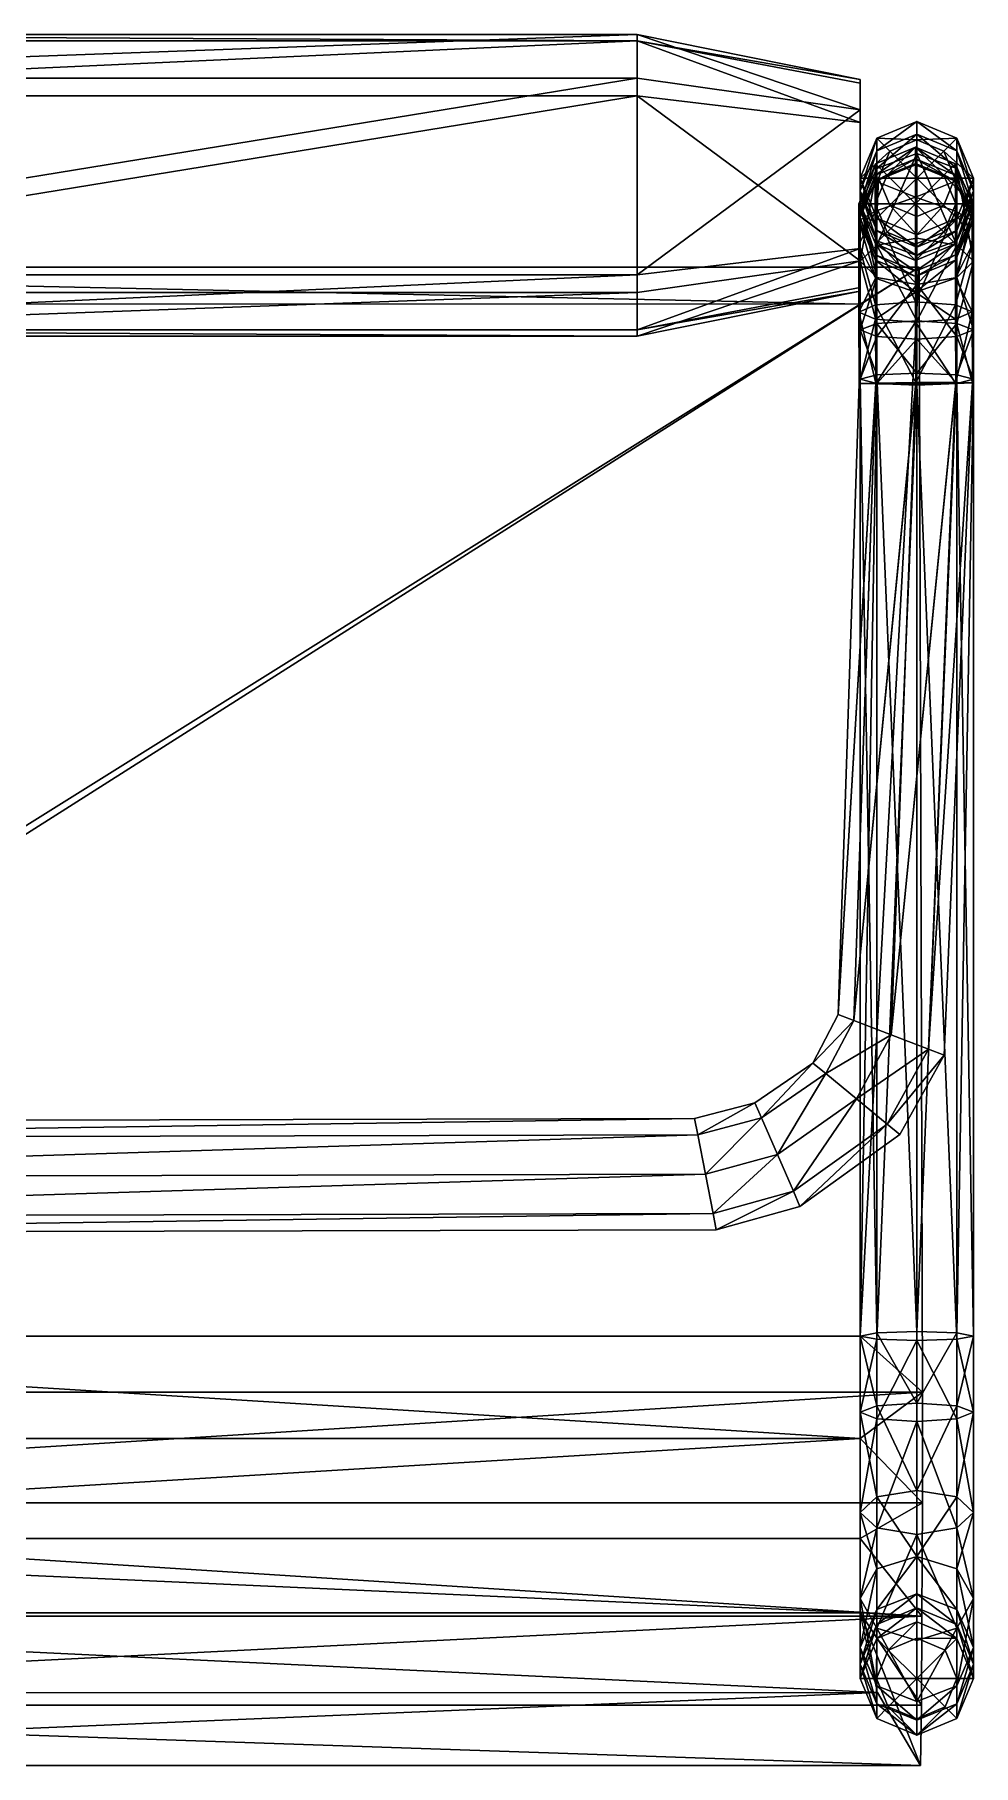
# Model space of a CAD drawing. Extents: x -0.51 to 0.5, y -0.44 to 0.49.
# Drawn here: x -0.001 to 0.504, y -0.443 to 0.487 of the extents above; entities that cross this region are included whole.
import ezdxf

# ---------------------------------------------------------------- set-up
doc = ezdxf.new("R2010")
doc.units = 0

msp = doc.modelspace()

# ---------------------------------------------------------------- linework, layer by layer
for points in [[(0.3234, 0.48694, 1.67422), (-0.32448, 0.48694, 1.67422), (-0.32448, 0.46359, 1.80448)], [(0.3234, 0.48352, 1.12397), (-0.32448, 0.48352, 1.12397), (-0.32448, 0.48694, 1.67422)], [(0.3234, 0.46359, 1.80448), (0.3234, 0.48694, 1.67422), (-0.32448, 0.46359, 1.80448)], [(0.3234, 0.48694, 1.67422), (0.3234, 0.48352, 1.12397), (-0.32448, 0.48694, 1.67422)], [(0.44313, 0.44655, 1.726), (0.44313, 0.4628, 1.67422), (0.3234, 0.48694, 1.67422)], [(0.3234, 0.46359, 1.80448), (0.44313, 0.44655, 1.726), (0.3234, 0.48694, 1.67422)], [(0.3234, 0.48694, 1.67422), (0.44313, 0.4628, 1.67422), (0.3234, 0.48352, 1.12397)], [(0.3234, 0.48352, 1.12397), (0.3234, 0.45402, 1.02852), (-0.32448, 0.45402, 1.02852)], [(-0.32448, 0.48352, 1.12397), (0.3234, 0.48352, 1.12397), (-0.32448, 0.45402, 1.02852)], [(0.44313, 0.43981, 1.07573), (0.3234, 0.45402, 1.02852), (0.3234, 0.48352, 1.12397)], [(0.44313, 0.4628, 1.67422), (0.44313, 0.46079, 1.12397), (0.3234, 0.48352, 1.12397)], [(0.44313, 0.46079, 1.12397), (0.44313, 0.43981, 1.07573), (0.3234, 0.48352, 1.12397)], [(-0.32448, 0.35789, 1.80448), (0.3234, 0.35789, 1.80448), (0.3234, 0.46359, 1.80448)], [(-0.32448, 0.46359, 1.80448), (-0.32448, 0.35789, 1.80448), (0.3234, 0.46359, 1.80448)], [(0.3234, 0.46359, 1.80448), (0.3234, 0.35789, 1.80448), (0.44313, 0.44655, 1.726)], [(0.44313, 0.3721, 1.726), (0.44313, 0.35113, 1.67422), (0.44313, 0.4628, 1.67422)], [(0.44313, 0.44655, 1.726), (0.44313, 0.3721, 1.726), (0.44313, 0.4628, 1.67422)], [(0.44313, 0.4628, 1.67422), (0.44313, 0.35113, 1.67422), (0.44313, 0.46079, 1.12397)], [(0.44313, 0.35113, 1.67422), (0.44313, 0.34911, 1.12397), (0.44313, 0.46079, 1.12397)], [(0.44313, 0.46079, 1.12397), (0.44313, 0.34911, 1.12397), (0.44313, 0.43981, 1.07573)], [(-0.32448, 0.34832, 1.02852), (-0.32448, 0.45402, 1.02852), (0.3234, 0.45402, 1.02852)], [(0.3234, 0.34832, 1.02852), (-0.32448, 0.34832, 1.02852), (0.3234, 0.45402, 1.02852)], [(0.44313, 0.36536, 1.07573), (0.3234, 0.34832, 1.02852), (0.3234, 0.45402, 1.02852)], [(0.44313, 0.43981, 1.07573), (0.44313, 0.36536, 1.07573), (0.3234, 0.45402, 1.02852)], [(0.3234, 0.35789, 1.80448), (0.44313, 0.3721, 1.726), (0.44313, 0.44655, 1.726)], [(0.44313, 0.34911, 1.12397), (0.44313, 0.36536, 1.07573), (0.44313, 0.43981, 1.07573)], [(0.47358, 0.44027, 1.58573), (0.47358, 0.4334, 0.90671), (0.45205, 0.42451, 0.90752)], [(0.47358, 0.43033, 1.59483), (0.47358, 0.44027, 1.58573), (0.45205, 0.43135, 1.58575)], [(0.45205, 0.43135, 1.58575), (0.47358, 0.44027, 1.58573), (0.45205, 0.42451, 0.90752)], [(0.47358, 0.44027, 1.58573), (0.49512, 0.43135, 1.58575), (0.49512, 0.42451, 0.90752)], [(0.47358, 0.4334, 0.90671), (0.47358, 0.44027, 1.58573), (0.49512, 0.42451, 0.90752)], [(0.47358, 0.44027, 1.58573), (0.47358, 0.43033, 1.59483), (0.49512, 0.43135, 1.58575)], [(0.45205, 0.43135, 1.58575), (0.45205, 0.42451, 0.90752), (0.44313, 0.40307, 0.90948)], [(0.45908, 0.42432, 1.59484), (0.45205, 0.43135, 1.58575), (0.44313, 0.40982, 1.5858)], [(0.44313, 0.40982, 1.5858), (0.45205, 0.43135, 1.58575), (0.44313, 0.40307, 0.90948)], [(0.47358, 0.4334, 0.90671), (0.47358, 0.4231, 0.86187), (0.45205, 0.41506, 0.86535)], [(0.45205, 0.42451, 0.90752), (0.47358, 0.4334, 0.90671), (0.45205, 0.41506, 0.86535)], [(0.45908, 0.42432, 1.59484), (0.47358, 0.43033, 1.59483), (0.45205, 0.43135, 1.58575)], [(0.47358, 0.40982, 1.59487), (0.47358, 0.43033, 1.59483), (0.45908, 0.42432, 1.59484)], [(0.47358, 0.4334, 0.90671), (0.49512, 0.42451, 0.90752), (0.49512, 0.41506, 0.86535)], [(0.47358, 0.4231, 0.86187), (0.47358, 0.4334, 0.90671), (0.49512, 0.41506, 0.86535)], [(0.47358, 0.43033, 1.59483), (0.48809, 0.42432, 1.59484), (0.49512, 0.43135, 1.58575)], [(0.47358, 0.40982, 1.59487), (0.48809, 0.42432, 1.59484), (0.47358, 0.43033, 1.59483)], [(0.49512, 0.43135, 1.58575), (0.48809, 0.42432, 1.59484), (0.50404, 0.40982, 1.5858)], [(0.49512, 0.43135, 1.58575), (0.50404, 0.40982, 1.5858), (0.50404, 0.40307, 0.90948)], [(0.49512, 0.42451, 0.90752), (0.49512, 0.43135, 1.58575), (0.50404, 0.40307, 0.90948)], [(0.45205, 0.42451, 0.90752), (0.45205, 0.41506, 0.86535), (0.44313, 0.39564, 0.87376)], [(0.44313, 0.40307, 0.90948), (0.45205, 0.42451, 0.90752), (0.44313, 0.39564, 0.87376)], [(0.45307, 0.40982, 1.59487), (0.45908, 0.42432, 1.59484), (0.44313, 0.40982, 1.5858)], [(0.45761, 0.41135, -0.00415), (0.45137, 0.41759, 0.00415), (0.4729, 0.4265, 0.00415)], [(0.4729, 0.4265, 0.00415), (0.45137, 0.41759, 0.00415), (0.45137, 0.41143, 0.68264)], [(0.4729, 0.42029, 0.68372), (0.4729, 0.4265, 0.00415), (0.45137, 0.41143, 0.68264)], [(0.4729, 0.42029, 0.68372), (0.45137, 0.41143, 0.68264), (0.45137, 0.40819, 0.71031)], [(0.4729, 0.41697, 0.7119), (0.4729, 0.42029, 0.68372), (0.45137, 0.40819, 0.71031)], [(0.47358, 0.4231, 0.86187), (0.47358, 0.37753, 0.81427), (0.45205, 0.3739, 0.82237)], [(0.45205, 0.41506, 0.86535), (0.47358, 0.4231, 0.86187), (0.45205, 0.3739, 0.82237)], [(0.47358, 0.40982, 1.59487), (0.45908, 0.42432, 1.59484), (0.45307, 0.40982, 1.59487)], [(0.4729, 0.41768, -0.00415), (0.45761, 0.41135, -0.00415), (0.4729, 0.4265, 0.00415)], [(0.48819, 0.41135, -0.00415), (0.4729, 0.41768, -0.00415), (0.4729, 0.4265, 0.00415)], [(0.4729, 0.4265, 0.00415), (0.4729, 0.42029, 0.68372), (0.49443, 0.41143, 0.68264)], [(0.49443, 0.41759, 0.00415), (0.48819, 0.41135, -0.00415), (0.4729, 0.4265, 0.00415)], [(0.49443, 0.41759, 0.00415), (0.4729, 0.4265, 0.00415), (0.49443, 0.41143, 0.68264)], [(0.4729, 0.42029, 0.68372), (0.4729, 0.41697, 0.7119), (0.49443, 0.40819, 0.71031)], [(0.49443, 0.41143, 0.68264), (0.4729, 0.42029, 0.68372), (0.49443, 0.40819, 0.71031)], [(0.47358, 0.40982, 1.59487), (0.4941, 0.40982, 1.59487), (0.48809, 0.42432, 1.59484)], [(0.47358, 0.4231, 0.86187), (0.49512, 0.41506, 0.86535), (0.49512, 0.3739, 0.82237)], [(0.47358, 0.37753, 0.81427), (0.47358, 0.4231, 0.86187), (0.49512, 0.3739, 0.82237)], [(0.48809, 0.42432, 1.59484), (0.4941, 0.40982, 1.59487), (0.50404, 0.40982, 1.5858)], [(0.49512, 0.42451, 0.90752), (0.50404, 0.40307, 0.90948), (0.50404, 0.39564, 0.87376)], [(0.49512, 0.41506, 0.86535), (0.49512, 0.42451, 0.90752), (0.50404, 0.39564, 0.87376)], [(0.45137, 0.41759, 0.00415), (0.44245, 0.39605, 0.00415), (0.44245, 0.39006, 0.68004)], [(0.45128, 0.39605, -0.00415), (0.44245, 0.39605, 0.00415), (0.45137, 0.41759, 0.00415)], [(0.45137, 0.41143, 0.68264), (0.45137, 0.41759, 0.00415), (0.44245, 0.39006, 0.68004)], [(0.45137, 0.41143, 0.68264), (0.44245, 0.39006, 0.68004), (0.44245, 0.38701, 0.70646)], [(0.45137, 0.40819, 0.71031), (0.45137, 0.41143, 0.68264), (0.44245, 0.38701, 0.70646)], [(0.45205, 0.41506, 0.86535), (0.45205, 0.3739, 0.82237), (0.44313, 0.36515, 0.84193)], [(0.44313, 0.39564, 0.87376), (0.45205, 0.41506, 0.86535), (0.44313, 0.36515, 0.84193)], [(0.44313, 0.40982, 1.5858), (0.44313, 0.40307, 0.90948), (0.45205, 0.38163, 0.91143)], [(0.45307, 0.40982, 1.59487), (0.44313, 0.40982, 1.5858), (0.45205, 0.38828, 1.58584)], [(0.45205, 0.38828, 1.58584), (0.44313, 0.40982, 1.5858), (0.45205, 0.38163, 0.91143)], [(0.45761, 0.41135, -0.00415), (0.45128, 0.39605, -0.00415), (0.45137, 0.41759, 0.00415)], [(0.4729, 0.39605, -0.00415), (0.45128, 0.39605, -0.00415), (0.45761, 0.41135, -0.00415)], [(0.4729, 0.41697, 0.7119), (0.45137, 0.40819, 0.71031), (0.4729, 0.39962, 0.75626)], [(0.45908, 0.39531, 1.5949), (0.45307, 0.40982, 1.59487), (0.45205, 0.38828, 1.58584)], [(0.47358, 0.40982, 1.59487), (0.45307, 0.40982, 1.59487), (0.45908, 0.39531, 1.5949)], [(0.4729, 0.39605, -0.00415), (0.45761, 0.41135, -0.00415), (0.4729, 0.41768, -0.00415)], [(0.45908, 0.39531, 1.5949), (0.47358, 0.3893, 1.59492), (0.47358, 0.40982, 1.59487)], [(0.4729, 0.39605, -0.00415), (0.4729, 0.41768, -0.00415), (0.48819, 0.41135, -0.00415)], [(0.49443, 0.40819, 0.71031), (0.4729, 0.41697, 0.7119), (0.4729, 0.39962, 0.75626)], [(0.4729, 0.39605, -0.00415), (0.48819, 0.41135, -0.00415), (0.49453, 0.39605, -0.00415)], [(0.47358, 0.40982, 1.59487), (0.47358, 0.3893, 1.59492), (0.48809, 0.39531, 1.5949)], [(0.47358, 0.40982, 1.59487), (0.48809, 0.39531, 1.5949), (0.4941, 0.40982, 1.59487)], [(0.4941, 0.40982, 1.59487), (0.48809, 0.39531, 1.5949), (0.49512, 0.38828, 1.58584)], [(0.48819, 0.41135, -0.00415), (0.49443, 0.41759, 0.00415), (0.50335, 0.39605, 0.00415)], [(0.49453, 0.39605, -0.00415), (0.48819, 0.41135, -0.00415), (0.50335, 0.39605, 0.00415)], [(0.50404, 0.40982, 1.5858), (0.4941, 0.40982, 1.59487), (0.49512, 0.38828, 1.58584)], [(0.49443, 0.41759, 0.00415), (0.49443, 0.41143, 0.68264), (0.50335, 0.39006, 0.68004)], [(0.50335, 0.39605, 0.00415), (0.49443, 0.41759, 0.00415), (0.50335, 0.39006, 0.68004)], [(0.49443, 0.41143, 0.68264), (0.49443, 0.40819, 0.71031), (0.50335, 0.38701, 0.70646)], [(0.50335, 0.39006, 0.68004), (0.49443, 0.41143, 0.68264), (0.50335, 0.38701, 0.70646)], [(0.49512, 0.41506, 0.86535), (0.50404, 0.39564, 0.87376), (0.50404, 0.36515, 0.84193)], [(0.49512, 0.3739, 0.82237), (0.49512, 0.41506, 0.86535), (0.50404, 0.36515, 0.84193)], [(0.50404, 0.40982, 1.5858), (0.49512, 0.38828, 1.58584), (0.49512, 0.38163, 0.91143)], [(0.50404, 0.40307, 0.90948), (0.50404, 0.40982, 1.5858), (0.49512, 0.38163, 0.91143)], [(0.45137, 0.40819, 0.71031), (0.44245, 0.38701, 0.70646), (0.45137, 0.39214, 0.7516)], [(0.44313, 0.40307, 0.90948), (0.44313, 0.39564, 0.87376), (0.45205, 0.37622, 0.88218)], [(0.45205, 0.38163, 0.91143), (0.44313, 0.40307, 0.90948), (0.45205, 0.37622, 0.88218)], [(0.45137, 0.40819, 0.71031), (0.45137, 0.39214, 0.7516), (0.4729, 0.39962, 0.75626)], [(0.49443, 0.39214, 0.7516), (0.49443, 0.40819, 0.71031), (0.4729, 0.39962, 0.75626)], [(0.50335, 0.38701, 0.70646), (0.49443, 0.40819, 0.71031), (0.49443, 0.39214, 0.7516)], [(0.50404, 0.40307, 0.90948), (0.49512, 0.38163, 0.91143), (0.49512, 0.37622, 0.88218)], [(0.50404, 0.39564, 0.87376), (0.50404, 0.40307, 0.90948), (0.49512, 0.37622, 0.88218)], [(0.44245, 0.39605, 0.00415), (0.45137, 0.37452, 0.00415), (0.45137, 0.36868, 0.67744)], [(0.44245, 0.39006, 0.68004), (0.44245, 0.39605, 0.00415), (0.45137, 0.36868, 0.67744)], [(0.44245, 0.39605, 0.00415), (0.45128, 0.39605, -0.00415), (0.45137, 0.37452, 0.00415)], [(0.44245, 0.38701, 0.70646), (0.44245, 0.37408, 0.74036), (0.45137, 0.39214, 0.7516)], [(0.45137, 0.39214, 0.7516), (0.44245, 0.37408, 0.74036), (0.45141, 0.34175, 0.7832)], [(0.44313, 0.39564, 0.87376), (0.44313, 0.36515, 0.84193), (0.45205, 0.3564, 0.8615)], [(0.45205, 0.37622, 0.88218), (0.44313, 0.39564, 0.87376), (0.45205, 0.3564, 0.8615)], [(0.4729, 0.39605, -0.00415), (0.45761, 0.38076, -0.00415), (0.45128, 0.39605, -0.00415)], [(0.45128, 0.39605, -0.00415), (0.45761, 0.38076, -0.00415), (0.45137, 0.37452, 0.00415)], [(0.4729, 0.39962, 0.75626), (0.45137, 0.39214, 0.7516), (0.47294, 0.34338, 0.79189)], [(0.45137, 0.39214, 0.7516), (0.45141, 0.34175, 0.7832), (0.47294, 0.34338, 0.79189)], [(0.45205, 0.38828, 1.58584), (0.47358, 0.37936, 1.58587), (0.45908, 0.39531, 1.5949)], [(0.4729, 0.39605, -0.00415), (0.4729, 0.37443, -0.00415), (0.45761, 0.38076, -0.00415)], [(0.47358, 0.37936, 1.58587), (0.47358, 0.3893, 1.59492), (0.45908, 0.39531, 1.5949)], [(0.49443, 0.39214, 0.7516), (0.4729, 0.39962, 0.75626), (0.47294, 0.34338, 0.79189)], [(0.48819, 0.38076, -0.00415), (0.4729, 0.37443, -0.00415), (0.4729, 0.39605, -0.00415)], [(0.4729, 0.39605, -0.00415), (0.49453, 0.39605, -0.00415), (0.48819, 0.38076, -0.00415)], [(0.49447, 0.34179, 0.7832), (0.49443, 0.39214, 0.7516), (0.47294, 0.34338, 0.79189)], [(0.48809, 0.39531, 1.5949), (0.47358, 0.3893, 1.59492), (0.47358, 0.37936, 1.58587)], [(0.49512, 0.38828, 1.58584), (0.48809, 0.39531, 1.5949), (0.47358, 0.37936, 1.58587)], [(0.48819, 0.38076, -0.00415), (0.49453, 0.39605, -0.00415), (0.50335, 0.39605, 0.00415)], [(0.49443, 0.37452, 0.00415), (0.48819, 0.38076, -0.00415), (0.50335, 0.39605, 0.00415)], [(0.50335, 0.39605, 0.00415), (0.50335, 0.39006, 0.68004), (0.49443, 0.36868, 0.67744)], [(0.49443, 0.37452, 0.00415), (0.50335, 0.39605, 0.00415), (0.49443, 0.36868, 0.67744)], [(0.50335, 0.37408, 0.74036), (0.49443, 0.39214, 0.7516), (0.49447, 0.34179, 0.7832)], [(0.50335, 0.37408, 0.74036), (0.50335, 0.38701, 0.70646), (0.49443, 0.39214, 0.7516)], [(0.50404, 0.39564, 0.87376), (0.49512, 0.37622, 0.88218), (0.49512, 0.3564, 0.8615)], [(0.50404, 0.36515, 0.84193), (0.50404, 0.39564, 0.87376), (0.49512, 0.3564, 0.8615)], [(0.44245, 0.39006, 0.68004), (0.45137, 0.36868, 0.67744), (0.45137, 0.36582, 0.70262)], [(0.44245, 0.38701, 0.70646), (0.44245, 0.39006, 0.68004), (0.45137, 0.36582, 0.70262)], [(0.44245, 0.38701, 0.70646), (0.45137, 0.36582, 0.70262), (0.45137, 0.35601, 0.72911)], [(0.44245, 0.37408, 0.74036), (0.44245, 0.38701, 0.70646), (0.45137, 0.35601, 0.72911)], [(0.45205, 0.38828, 1.58584), (0.45205, 0.38163, 0.91143), (0.47358, 0.37275, 0.91224)], [(0.47358, 0.37936, 1.58587), (0.45205, 0.38828, 1.58584), (0.47358, 0.37275, 0.91224)], [(0.45205, 0.38163, 0.91143), (0.45205, 0.37622, 0.88218), (0.47358, 0.36818, 0.88566)], [(0.47358, 0.37275, 0.91224), (0.45205, 0.38163, 0.91143), (0.47358, 0.36818, 0.88566)], [(0.49512, 0.38828, 1.58584), (0.47358, 0.37936, 1.58587), (0.47358, 0.37275, 0.91224)], [(0.49512, 0.38163, 0.91143), (0.49512, 0.38828, 1.58584), (0.47358, 0.37275, 0.91224)], [(0.49512, 0.38163, 0.91143), (0.47358, 0.37275, 0.91224), (0.47358, 0.36818, 0.88566)], [(0.49512, 0.37622, 0.88218), (0.49512, 0.38163, 0.91143), (0.47358, 0.36818, 0.88566)], [(0.50335, 0.39006, 0.68004), (0.50335, 0.38701, 0.70646), (0.49443, 0.36582, 0.70262)], [(0.49443, 0.36868, 0.67744), (0.50335, 0.39006, 0.68004), (0.49443, 0.36582, 0.70262)], [(0.50335, 0.38701, 0.70646), (0.50335, 0.37408, 0.74036), (0.49443, 0.35601, 0.72911)], [(0.49443, 0.36582, 0.70262), (0.50335, 0.38701, 0.70646), (0.49443, 0.35601, 0.72911)], [(0.44313, 0.3721, 1.726), (0.3234, 0.35789, 1.80448), (0.3234, 0.32839, 1.67422)], [(0.44313, 0.35113, 1.67422), (0.44313, 0.3721, 1.726), (0.3234, 0.32839, 1.67422)], [(0.44245, 0.37408, 0.74036), (0.44249, 0.33787, 0.76222), (0.45141, 0.34175, 0.7832)], [(0.44245, 0.37408, 0.74036), (0.45137, 0.35601, 0.72911), (0.44249, 0.33787, 0.76222)], [(0.44313, 0.36515, 0.84193), (0.45205, 0.3739, 0.82237), (0.45205, 0.3318, 0.81078)], [(0.45137, 0.37452, 0.00415), (0.45761, 0.38076, -0.00415), (0.4729, 0.3656, 0.00415)], [(0.45137, 0.37452, 0.00415), (0.4729, 0.3656, 0.00415), (0.4729, 0.35983, 0.67637)], [(0.45137, 0.36868, 0.67744), (0.45137, 0.37452, 0.00415), (0.4729, 0.35983, 0.67637)], [(0.45205, 0.3739, 0.82237), (0.47358, 0.37753, 0.81427), (0.47358, 0.33324, 0.80198)], [(0.45205, 0.37622, 0.88218), (0.45205, 0.3564, 0.8615), (0.47358, 0.35277, 0.8696)], [(0.47358, 0.36818, 0.88566), (0.45205, 0.37622, 0.88218), (0.47358, 0.35277, 0.8696)], [(0.45205, 0.3318, 0.81078), (0.45205, 0.3739, 0.82237), (0.47358, 0.33324, 0.80198)], [(0.45761, 0.38076, -0.00415), (0.4729, 0.37443, -0.00415), (0.4729, 0.3656, 0.00415)], [(0.4729, 0.3656, 0.00415), (0.4729, 0.37443, -0.00415), (0.48819, 0.38076, -0.00415)], [(0.49443, 0.37452, 0.00415), (0.4729, 0.3656, 0.00415), (0.48819, 0.38076, -0.00415)], [(0.49443, 0.37452, 0.00415), (0.49443, 0.36868, 0.67744), (0.4729, 0.35983, 0.67637)], [(0.4729, 0.3656, 0.00415), (0.49443, 0.37452, 0.00415), (0.4729, 0.35983, 0.67637)], [(0.47358, 0.37753, 0.81427), (0.49512, 0.3739, 0.82237), (0.47358, 0.33324, 0.80198)], [(0.49512, 0.37622, 0.88218), (0.47358, 0.36818, 0.88566), (0.47358, 0.35277, 0.8696)], [(0.49512, 0.3564, 0.8615), (0.49512, 0.37622, 0.88218), (0.47358, 0.35277, 0.8696)], [(0.49512, 0.3739, 0.82237), (0.49512, 0.3318, 0.81078), (0.47358, 0.33324, 0.80198)], [(0.49443, 0.35601, 0.72911), (0.50335, 0.37408, 0.74036), (0.50339, 0.33793, 0.76222)], [(0.50339, 0.33793, 0.76222), (0.50335, 0.37408, 0.74036), (0.49447, 0.34179, 0.7832)], [(0.49512, 0.3739, 0.82237), (0.50404, 0.36515, 0.84193), (0.49512, 0.3318, 0.81078)], [(0.3234, 0.32497, 1.12397), (0.3234, 0.34832, 1.02852), (0.44313, 0.36536, 1.07573)], [(0.44313, 0.34911, 1.12397), (0.3234, 0.32497, 1.12397), (0.44313, 0.36536, 1.07573)], [(0.45205, 0.3564, 0.8615), (0.44313, 0.36515, 0.84193), (0.44313, 0.32831, 0.83203)], [(0.44313, 0.32831, 0.83203), (0.44313, 0.36515, 0.84193), (0.45205, 0.3318, 0.81078)], [(0.45137, 0.36868, 0.67744), (0.4729, 0.35983, 0.67637), (0.4729, 0.35705, 0.70102)], [(0.45137, 0.36582, 0.70262), (0.45137, 0.36868, 0.67744), (0.4729, 0.35705, 0.70102)], [(0.45137, 0.36582, 0.70262), (0.4729, 0.35705, 0.70102), (0.4729, 0.34853, 0.72445)], [(0.45137, 0.35601, 0.72911), (0.45137, 0.36582, 0.70262), (0.4729, 0.34853, 0.72445)], [(0.49443, 0.36868, 0.67744), (0.49443, 0.36582, 0.70262), (0.4729, 0.35705, 0.70102)], [(0.4729, 0.35983, 0.67637), (0.49443, 0.36868, 0.67744), (0.4729, 0.35705, 0.70102)], [(0.49443, 0.36582, 0.70262), (0.49443, 0.35601, 0.72911), (0.4729, 0.34853, 0.72445)], [(0.4729, 0.35705, 0.70102), (0.49443, 0.36582, 0.70262), (0.4729, 0.34853, 0.72445)], [(0.50404, 0.36515, 0.84193), (0.50404, 0.32831, 0.83203), (0.49512, 0.3318, 0.81078)], [(0.50404, 0.36515, 0.84193), (0.49512, 0.3564, 0.8615), (0.50404, 0.32831, 0.83203)], [(0.47487, 0.36198, 0.88391), (-0.47595, 0.36198, 0.88391), (-0.47781, -0.24245, 0.87833)], [(0.47673, -0.24245, 0.87833), (0.47487, 0.36198, 0.88391), (-0.47781, -0.24245, 0.87833)], [(0.44313, 0.34216, 0.82925), (-0.44422, 0.34216, 0.82925), (-0.47595, 0.36198, 0.88391)], [(0.47487, 0.36198, 0.88391), (0.44313, 0.34216, 0.82925), (-0.47595, 0.36198, 0.88391)], [(0.3234, 0.35789, 1.80448), (-0.32448, 0.35789, 1.80448), (-0.32448, 0.32839, 1.67422)], [(0.3234, 0.32839, 1.67422), (0.3234, 0.35789, 1.80448), (-0.32448, 0.32839, 1.67422)], [(0.45137, 0.35601, 0.72911), (0.45141, 0.33401, 0.74125), (0.44249, 0.33787, 0.76222)], [(0.44313, -0.2123, 0.82171), (0.44313, 0.34216, 0.82925), (0.47487, 0.36198, 0.88391)], [(0.47673, -0.24245, 0.87833), (0.44313, -0.2123, 0.82171), (0.47487, 0.36198, 0.88391)], [(0.45205, 0.32482, 0.85328), (0.45205, 0.3564, 0.8615), (0.44313, 0.32831, 0.83203)], [(0.45137, 0.35601, 0.72911), (0.4729, 0.34853, 0.72445), (0.45141, 0.33401, 0.74125)], [(0.45205, 0.3564, 0.8615), (0.45205, 0.32482, 0.85328), (0.47358, 0.35277, 0.8696)], [(0.49443, 0.35601, 0.72911), (0.49447, 0.33405, 0.74124), (0.4729, 0.34853, 0.72445)], [(0.49512, 0.3564, 0.8615), (0.47358, 0.35277, 0.8696), (0.49512, 0.32482, 0.85328)], [(0.49447, 0.33405, 0.74124), (0.49443, 0.35601, 0.72911), (0.50339, 0.33793, 0.76222)], [(0.49512, 0.3564, 0.8615), (0.49512, 0.32482, 0.85328), (0.50404, 0.32831, 0.83203)], [(-0.32448, 0.32497, 1.12397), (-0.32448, 0.34832, 1.02852), (0.3234, 0.34832, 1.02852)], [(0.3234, 0.32497, 1.12397), (-0.32448, 0.32497, 1.12397), (0.3234, 0.34832, 1.02852)], [(0.44313, 0.35113, 1.67422), (0.3234, 0.32839, 1.67422), (0.44313, 0.34911, 1.12397)], [(0.3234, 0.32839, 1.67422), (0.3234, 0.32497, 1.12397), (0.44313, 0.34911, 1.12397)], [(0.4729, 0.34853, 0.72445), (0.47294, 0.33242, 0.73256), (0.45141, 0.33401, 0.74125)], [(0.45205, 0.32482, 0.85328), (0.47358, 0.32338, 0.86208), (0.47358, 0.35277, 0.8696)], [(0.49447, 0.33405, 0.74124), (0.47294, 0.33242, 0.73256), (0.4729, 0.34853, 0.72445)], [(0.47358, 0.35277, 0.8696), (0.47358, 0.32338, 0.86208), (0.49512, 0.32482, 0.85328)], [(0.44313, 0.34216, 0.82925), (-0.44422, 0.34216, 0.82925), (-0.44422, -0.2123, 0.82171)], [(0.44313, -0.2123, 0.82171), (0.44313, 0.34216, 0.82925), (-0.44422, -0.2123, 0.82171)], [(0.45141, 0.34175, 0.7832), (0.44249, 0.33787, 0.76222), (0.45159, 0.29975, 0.78652)], [(0.44249, 0.33787, 0.76222), (0.44267, 0.29947, 0.76499), (0.45159, 0.29975, 0.78652)], [(0.44249, 0.33787, 0.76222), (0.45141, 0.33401, 0.74125), (0.44267, 0.29947, 0.76499)], [(0.47294, 0.34338, 0.79189), (0.45141, 0.34175, 0.7832), (0.47312, 0.29995, 0.79543)], [(0.45141, 0.34175, 0.7832), (0.45159, 0.29975, 0.78652), (0.47312, 0.29995, 0.79543)], [(0.49447, 0.34179, 0.7832), (0.47294, 0.34338, 0.79189), (0.47312, 0.29995, 0.79543)], [(0.49465, 0.29996, 0.78651), (0.49447, 0.34179, 0.7832), (0.47312, 0.29995, 0.79543)], [(0.50339, 0.33793, 0.76222), (0.49447, 0.34179, 0.7832), (0.49465, 0.29996, 0.78651)], [(0.49447, 0.33405, 0.74124), (0.50339, 0.33793, 0.76222), (0.50357, 0.29977, 0.76498)], [(0.50357, 0.29977, 0.76498), (0.50339, 0.33793, 0.76222), (0.49465, 0.29996, 0.78651)], [(-0.32448, 0.32839, 1.67422), (-0.32448, 0.32497, 1.12397), (0.3234, 0.32497, 1.12397)], [(0.3234, 0.32839, 1.67422), (-0.32448, 0.32839, 1.67422), (0.3234, 0.32497, 1.12397)], [(0.45141, 0.33401, 0.74125), (0.45159, 0.29927, 0.74346), (0.44267, 0.29947, 0.76499)], [(0.44313, 0.32831, 0.83203), (0.45205, 0.3318, 0.81078), (0.45205, 0.30414, 0.80784)], [(0.45205, 0.32482, 0.85328), (0.44313, 0.32831, 0.83203), (0.44313, 0.30183, 0.82925)], [(0.44313, 0.30183, 0.82925), (0.44313, 0.32831, 0.83203), (0.45205, 0.30414, 0.80784)], [(0.45141, 0.33401, 0.74125), (0.47294, 0.33242, 0.73256), (0.45159, 0.29927, 0.74346)], [(0.47294, 0.33242, 0.73256), (0.47312, 0.29928, 0.73454), (0.45159, 0.29927, 0.74346)], [(0.45205, 0.3318, 0.81078), (0.47358, 0.33324, 0.80198), (0.47358, 0.3051, 0.79898)], [(0.45205, 0.30414, 0.80784), (0.45205, 0.3318, 0.81078), (0.47358, 0.3051, 0.79898)], [(0.49447, 0.33405, 0.74124), (0.49465, 0.29949, 0.74345), (0.47294, 0.33242, 0.73256)], [(0.49465, 0.29949, 0.74345), (0.47312, 0.29928, 0.73454), (0.47294, 0.33242, 0.73256)], [(0.47358, 0.33324, 0.80198), (0.49512, 0.3318, 0.81078), (0.47358, 0.3051, 0.79898)], [(0.49512, 0.3318, 0.81078), (0.49512, 0.30414, 0.80784), (0.47358, 0.3051, 0.79898)], [(0.49465, 0.29949, 0.74345), (0.49447, 0.33405, 0.74124), (0.50357, 0.29977, 0.76498)], [(0.49512, 0.3318, 0.81078), (0.50404, 0.32831, 0.83203), (0.49512, 0.30414, 0.80784)], [(0.50404, 0.32831, 0.83203), (0.50404, 0.30183, 0.82925), (0.49512, 0.30414, 0.80784)], [(0.50404, 0.32831, 0.83203), (0.49512, 0.32482, 0.85328), (0.50404, 0.30183, 0.82925)], [(0.45205, 0.29952, 0.85066), (0.45205, 0.32482, 0.85328), (0.44313, 0.30183, 0.82925)], [(0.45205, 0.32482, 0.85328), (0.45205, 0.29952, 0.85066), (0.47358, 0.32338, 0.86208)], [(0.45205, 0.29952, 0.85066), (0.47358, 0.29856, 0.85953), (0.47358, 0.32338, 0.86208)], [(0.49512, 0.32482, 0.85328), (0.47358, 0.32338, 0.86208), (0.49512, 0.29952, 0.85066)], [(0.47358, 0.32338, 0.86208), (0.47358, 0.29856, 0.85953), (0.49512, 0.29952, 0.85066)], [(0.49512, 0.32482, 0.85328), (0.49512, 0.29952, 0.85066), (0.50404, 0.30183, 0.82925)], [(0.45159, 0.29975, 0.78652), (0.44267, 0.29947, 0.76499), (0.43144, -0.03955, 0.76502)], [(0.43977, -0.04274, 0.78655), (0.45159, 0.29975, 0.78652), (0.43144, -0.03955, 0.76502)], [(0.44267, 0.29947, 0.76499), (0.45159, 0.29927, 0.74346), (0.43144, -0.03955, 0.76502)], [(0.45159, 0.29927, 0.74346), (0.43977, -0.04274, 0.74349), (0.43144, -0.03955, 0.76502)], [(0.47312, 0.29995, 0.79543), (0.45159, 0.29975, 0.78652), (0.43977, -0.04274, 0.78655)], [(0.45988, -0.05044, 0.79547), (0.47312, 0.29995, 0.79543), (0.43977, -0.04274, 0.78655)], [(0.47312, 0.29928, 0.73454), (0.45987, -0.05044, 0.73457), (0.43977, -0.04274, 0.74349)], [(0.45159, 0.29927, 0.74346), (0.47312, 0.29928, 0.73454), (0.43977, -0.04274, 0.74349)], [(0.44313, 0.30183, 0.82925), (0.45205, 0.30414, 0.80784), (0.45205, -0.21063, 0.80024)], [(0.45205, 0.29952, 0.85066), (0.44313, 0.30183, 0.82925), (0.44313, -0.2123, 0.82171)], [(0.44313, -0.2123, 0.82171), (0.44313, 0.30183, 0.82925), (0.45205, -0.21063, 0.80024)], [(0.45205, -0.21396, 0.84317), (0.45205, 0.29952, 0.85066), (0.44313, -0.2123, 0.82171)], [(0.45205, 0.30414, 0.80784), (0.47358, 0.3051, 0.79898), (0.47358, -0.20994, 0.79135)], [(0.45205, -0.21063, 0.80024), (0.45205, 0.30414, 0.80784), (0.47358, -0.20994, 0.79135)], [(0.45205, 0.29952, 0.85066), (0.45205, -0.21396, 0.84317), (0.47358, 0.29856, 0.85953)], [(0.45205, -0.21396, 0.84317), (0.47358, -0.21465, 0.85206), (0.47358, 0.29856, 0.85953)], [(0.49465, 0.29949, 0.74345), (0.47998, -0.05815, 0.74348), (0.45987, -0.05044, 0.73457)], [(0.47312, 0.29928, 0.73454), (0.49465, 0.29949, 0.74345), (0.45987, -0.05044, 0.73457)], [(0.49465, 0.29996, 0.78651), (0.47312, 0.29995, 0.79543), (0.45988, -0.05044, 0.79547)], [(0.47999, -0.05815, 0.78655), (0.49465, 0.29996, 0.78651), (0.45988, -0.05044, 0.79547)], [(0.47358, 0.3051, 0.79898), (0.49512, 0.30414, 0.80784), (0.47358, -0.20994, 0.79135)], [(0.49512, 0.30414, 0.80784), (0.49512, -0.21063, 0.80024), (0.47358, -0.20994, 0.79135)], [(0.47358, 0.29856, 0.85953), (0.47358, -0.21465, 0.85206), (0.49512, -0.21396, 0.84317)], [(0.49512, 0.29952, 0.85066), (0.47358, 0.29856, 0.85953), (0.49512, -0.21396, 0.84317)], [(0.50357, 0.29977, 0.76498), (0.48831, -0.06134, 0.76501), (0.47998, -0.05815, 0.74348)], [(0.49465, 0.29949, 0.74345), (0.50357, 0.29977, 0.76498), (0.47998, -0.05815, 0.74348)], [(0.50357, 0.29977, 0.76498), (0.49465, 0.29996, 0.78651), (0.47999, -0.05815, 0.78655)], [(0.48831, -0.06134, 0.76501), (0.50357, 0.29977, 0.76498), (0.47999, -0.05815, 0.78655)], [(0.49512, 0.30414, 0.80784), (0.50404, 0.30183, 0.82925), (0.49512, -0.21063, 0.80024)], [(0.50404, 0.30183, 0.82925), (0.50404, -0.2123, 0.82171), (0.49512, -0.21063, 0.80024)], [(0.50404, 0.30183, 0.82925), (0.49512, 0.29952, 0.85066), (0.50404, -0.2123, 0.82171)], [(0.49512, 0.29952, 0.85066), (0.49512, -0.21396, 0.84317), (0.50404, -0.2123, 0.82171)], [(0.43977, -0.04274, 0.78655), (0.43144, -0.03955, 0.76502), (0.41782, -0.06564, 0.76502)], [(0.43144, -0.03955, 0.76502), (0.43977, -0.04274, 0.74349), (0.41782, -0.06564, 0.76502)], [(0.43977, -0.04274, 0.74349), (0.42465, -0.07126, 0.74349), (0.41782, -0.06564, 0.76502)], [(0.42465, -0.07126, 0.78655), (0.43977, -0.04274, 0.78655), (0.41782, -0.06564, 0.76502)], [(0.45988, -0.05044, 0.79547), (0.43977, -0.04274, 0.78655), (0.42465, -0.07126, 0.78655)], [(0.43977, -0.04274, 0.74349), (0.45987, -0.05044, 0.73457), (0.42465, -0.07126, 0.74349)], [(0.45987, -0.05044, 0.73457), (0.44113, -0.08482, 0.73457), (0.42465, -0.07126, 0.74349)], [(0.44113, -0.08482, 0.79547), (0.45988, -0.05044, 0.79547), (0.42465, -0.07126, 0.78655)], [(0.47999, -0.05815, 0.78655), (0.45988, -0.05044, 0.79547), (0.44113, -0.08482, 0.79547)], [(0.45987, -0.05044, 0.73457), (0.47998, -0.05815, 0.74348), (0.44113, -0.08482, 0.73457)], [(0.47998, -0.05815, 0.74348), (0.45761, -0.09839, 0.74348), (0.44113, -0.08482, 0.73457)], [(0.45761, -0.09839, 0.78655), (0.47999, -0.05815, 0.78655), (0.44113, -0.08482, 0.79547)], [(0.48831, -0.06134, 0.76501), (0.47999, -0.05815, 0.78655), (0.45761, -0.09839, 0.78655)], [(0.47998, -0.05815, 0.74348), (0.48831, -0.06134, 0.76501), (0.45761, -0.09839, 0.74348)], [(0.48831, -0.06134, 0.76501), (0.46443, -0.10401, 0.76501), (0.45761, -0.09839, 0.74348)], [(0.46443, -0.10401, 0.76501), (0.48831, -0.06134, 0.76501), (0.45761, -0.09839, 0.78655)], [(0.41782, -0.06564, 0.76502), (0.38665, -0.08697, 0.76502), (0.39019, -0.09513, 0.78655)], [(0.38665, -0.08697, 0.76502), (0.41782, -0.06564, 0.76502), (0.39019, -0.09512, 0.74349)], [(0.41782, -0.06564, 0.76502), (0.42465, -0.07126, 0.74349), (0.39019, -0.09512, 0.74349)], [(0.42465, -0.07126, 0.78655), (0.41782, -0.06564, 0.76502), (0.39019, -0.09513, 0.78655)], [(0.42465, -0.07126, 0.78655), (0.39019, -0.09513, 0.78655), (0.39873, -0.11481, 0.79547)], [(0.39019, -0.09512, 0.74349), (0.42465, -0.07126, 0.74349), (0.39873, -0.1148, 0.73457)], [(0.42465, -0.07126, 0.74349), (0.44113, -0.08482, 0.73457), (0.39873, -0.1148, 0.73457)], [(0.44113, -0.08482, 0.79547), (0.42465, -0.07126, 0.78655), (0.39873, -0.11481, 0.79547)], [(0.38665, -0.08697, 0.76502), (0.35419, -0.09544, 0.76502), (0.3559, -0.10419, 0.78655)], [(0.35419, -0.09544, 0.76502), (0.38665, -0.08697, 0.76502), (0.3559, -0.10419, 0.74349)], [(0.38665, -0.08697, 0.76502), (0.39019, -0.09512, 0.74349), (0.3559, -0.10419, 0.74349)], [(0.39019, -0.09513, 0.78655), (0.38665, -0.08697, 0.76502), (0.3559, -0.10419, 0.78655)], [(0.44113, -0.08482, 0.79547), (0.39873, -0.11481, 0.79547), (0.40728, -0.13448, 0.78655)], [(0.40727, -0.13448, 0.74348), (0.39873, -0.1148, 0.73457), (0.44113, -0.08482, 0.73457)], [(0.45761, -0.09839, 0.74348), (0.40727, -0.13448, 0.74348), (0.44113, -0.08482, 0.73457)], [(0.45761, -0.09839, 0.78655), (0.44113, -0.08482, 0.79547), (0.40728, -0.13448, 0.78655)], [(0.35419, -0.09544, 0.76502), (-0.36502, -0.09714, 0.76502), (-0.36662, -0.10591, 0.78655)], [(0.35419, -0.09544, 0.76502), (0.3559, -0.10419, 0.74349), (-0.36662, -0.10591, 0.74349)], [(0.3559, -0.10419, 0.78655), (0.35419, -0.09544, 0.76502), (-0.36662, -0.10591, 0.78655)], [(-0.36502, -0.09714, 0.76502), (0.35419, -0.09544, 0.76502), (-0.36662, -0.10591, 0.74349)], [(0.3559, -0.10419, 0.74349), (0.39019, -0.09512, 0.74349), (0.36001, -0.12532, 0.73457)], [(0.39019, -0.09513, 0.78655), (0.3559, -0.10419, 0.78655), (0.36001, -0.12533, 0.79547)], [(0.39019, -0.09512, 0.74349), (0.39873, -0.1148, 0.73457), (0.36001, -0.12532, 0.73457)], [(0.39873, -0.11481, 0.79547), (0.39019, -0.09513, 0.78655), (0.36001, -0.12533, 0.79547)], [(0.40727, -0.13448, 0.74348), (0.45761, -0.09839, 0.74348), (0.41081, -0.14263, 0.76501)], [(0.45761, -0.09839, 0.78655), (0.40728, -0.13448, 0.78655), (0.41081, -0.14263, 0.76501)], [(0.45761, -0.09839, 0.74348), (0.46443, -0.10401, 0.76501), (0.41081, -0.14263, 0.76501)], [(0.46443, -0.10401, 0.76501), (0.45761, -0.09839, 0.78655), (0.41081, -0.14263, 0.76501)], [(0.3559, -0.10419, 0.74349), (0.36001, -0.12532, 0.73457), (-0.3705, -0.12709, 0.73457)], [(0.3559, -0.10419, 0.78655), (-0.36662, -0.10591, 0.78655), (-0.3705, -0.1271, 0.79547)], [(-0.36662, -0.10591, 0.74349), (0.3559, -0.10419, 0.74349), (-0.3705, -0.12709, 0.73457)], [(0.36001, -0.12533, 0.79547), (0.3559, -0.10419, 0.78655), (-0.3705, -0.1271, 0.79547)], [(0.36413, -0.14646, 0.74348), (0.36001, -0.12532, 0.73457), (0.39873, -0.1148, 0.73457)], [(0.39873, -0.11481, 0.79547), (0.36001, -0.12533, 0.79547), (0.36413, -0.14646, 0.78655)], [(0.40727, -0.13448, 0.74348), (0.36413, -0.14646, 0.74348), (0.39873, -0.1148, 0.73457)], [(0.40728, -0.13448, 0.78655), (0.39873, -0.11481, 0.79547), (0.36413, -0.14646, 0.78655)], [(-0.37438, -0.14827, 0.74348), (-0.3705, -0.12709, 0.73457), (0.36001, -0.12532, 0.73457)], [(0.36413, -0.14646, 0.74348), (-0.37438, -0.14827, 0.74348), (0.36001, -0.12532, 0.73457)], [(0.36001, -0.12533, 0.79547), (-0.3705, -0.1271, 0.79547), (-0.37438, -0.14827, 0.78655)], [(0.36413, -0.14646, 0.78655), (0.36001, -0.12533, 0.79547), (-0.37438, -0.14827, 0.78655)], [(0.40728, -0.13448, 0.78655), (0.36413, -0.14646, 0.78655), (0.36583, -0.15521, 0.76501)], [(0.36413, -0.14646, 0.74348), (0.40727, -0.13448, 0.74348), (0.36583, -0.15521, 0.76501)], [(0.40727, -0.13448, 0.74348), (0.41081, -0.14263, 0.76501), (0.36583, -0.15521, 0.76501)], [(0.41081, -0.14263, 0.76501), (0.40728, -0.13448, 0.78655), (0.36583, -0.15521, 0.76501)], [(0.36413, -0.14646, 0.74348), (0.36583, -0.15521, 0.76501), (-0.37598, -0.15704, 0.76501)], [(0.36413, -0.14646, 0.78655), (-0.37438, -0.14827, 0.78655), (-0.37598, -0.15704, 0.76501)], [(-0.37438, -0.14827, 0.74348), (0.36413, -0.14646, 0.74348), (-0.37598, -0.15704, 0.76501)], [(0.36583, -0.15521, 0.76501), (0.36413, -0.14646, 0.78655), (-0.37598, -0.15704, 0.76501)], [(0.44313, -0.26738, 0.81724), (0.44313, -0.2123, 0.82171), (-0.44422, -0.2123, 0.82171)], [(-0.44422, -0.26738, 0.81724), (0.44313, -0.26738, 0.81724), (-0.44422, -0.2123, 0.82171)], [(0.44313, -0.2123, 0.82171), (0.45205, -0.21063, 0.80024), (0.45205, -0.24981, 0.79599)], [(0.45205, -0.21396, 0.84317), (0.44313, -0.2123, 0.82171), (0.44313, -0.25327, 0.81723)], [(0.44313, -0.26738, 0.81724), (0.44313, -0.2123, 0.82171), (0.47673, -0.24245, 0.87833)], [(0.44313, -0.25327, 0.81723), (0.44313, -0.2123, 0.82171), (0.45205, -0.24981, 0.79599)], [(0.45205, -0.21063, 0.80024), (0.47358, -0.20994, 0.79135), (0.47358, -0.24837, 0.7872)], [(0.45205, -0.24981, 0.79599), (0.45205, -0.21063, 0.80024), (0.47358, -0.24837, 0.7872)], [(0.47358, -0.20994, 0.79135), (0.49512, -0.21063, 0.80024), (0.47358, -0.24837, 0.7872)], [(0.49512, -0.21063, 0.80024), (0.49512, -0.24981, 0.79599), (0.47358, -0.24837, 0.7872)], [(0.49512, -0.21063, 0.80024), (0.50404, -0.2123, 0.82171), (0.49512, -0.24981, 0.79599)], [(0.50404, -0.2123, 0.82171), (0.50404, -0.25327, 0.81723), (0.49512, -0.24981, 0.79599)], [(0.50404, -0.2123, 0.82171), (0.49512, -0.21396, 0.84317), (0.50404, -0.25327, 0.81723)], [(0.45205, -0.25673, 0.83846), (0.45205, -0.21396, 0.84317), (0.44313, -0.25327, 0.81723)], [(0.45205, -0.21396, 0.84317), (0.45205, -0.25673, 0.83846), (0.47358, -0.21465, 0.85206)], [(0.45205, -0.25673, 0.83846), (0.47358, -0.25816, 0.84726), (0.47358, -0.21465, 0.85206)], [(0.49512, -0.21396, 0.84317), (0.47358, -0.21465, 0.85206), (0.49512, -0.25673, 0.83846)], [(0.47358, -0.21465, 0.85206), (0.47358, -0.25816, 0.84726), (0.49512, -0.25673, 0.83846)], [(0.49512, -0.21396, 0.84317), (0.49512, -0.25673, 0.83846), (0.50404, -0.25327, 0.81723)], [(-0.47781, -0.24245, 0.87833), (-0.47774, -0.302, 0.87376), (0.47673, -0.24245, 0.87833)], [(-0.47774, -0.302, 0.87376), (0.47666, -0.302, 0.87376), (0.47673, -0.24245, 0.87833)], [(0.47666, -0.302, 0.87376), (0.44313, -0.26738, 0.81724), (0.47673, -0.24245, 0.87833)], [(0.44313, -0.25327, 0.81723), (0.45205, -0.24981, 0.79599), (0.45205, -0.29871, 0.78398)], [(0.45205, -0.24981, 0.79599), (0.47358, -0.24837, 0.7872), (0.47358, -0.29525, 0.7758)], [(0.45205, -0.29871, 0.78398), (0.45205, -0.24981, 0.79599), (0.47358, -0.29525, 0.7758)], [(0.47358, -0.24837, 0.7872), (0.49512, -0.24981, 0.79599), (0.47358, -0.29525, 0.7758)], [(0.49512, -0.24981, 0.79599), (0.49512, -0.29871, 0.78398), (0.47358, -0.29525, 0.7758)], [(0.49512, -0.24981, 0.79599), (0.50404, -0.25327, 0.81723), (0.49512, -0.29871, 0.78398)], [(0.45205, -0.25673, 0.83846), (0.44313, -0.25327, 0.81723), (0.44313, -0.30706, 0.80372)], [(0.44313, -0.30706, 0.80372), (0.44313, -0.25327, 0.81723), (0.45205, -0.29871, 0.78398)], [(0.45205, -0.31542, 0.82346), (0.45205, -0.25673, 0.83846), (0.44313, -0.30706, 0.80372)], [(0.45205, -0.25673, 0.83846), (0.45205, -0.31542, 0.82346), (0.47358, -0.25816, 0.84726)], [(0.45205, -0.31542, 0.82346), (0.47358, -0.31888, 0.83164), (0.47358, -0.25816, 0.84726)], [(0.49512, -0.25673, 0.83846), (0.47358, -0.25816, 0.84726), (0.49512, -0.31542, 0.82346)], [(0.47358, -0.25816, 0.84726), (0.47358, -0.31888, 0.83164), (0.49512, -0.31542, 0.82346)], [(0.50404, -0.25327, 0.81723), (0.50404, -0.30706, 0.80372), (0.49512, -0.29871, 0.78398)], [(0.50404, -0.25327, 0.81723), (0.49512, -0.25673, 0.83846), (0.50404, -0.30706, 0.80372)], [(0.49512, -0.25673, 0.83846), (0.49512, -0.31542, 0.82346), (0.50404, -0.30706, 0.80372)], [(-0.44422, -0.32117, 0.80373), (0.44313, -0.32117, 0.80373), (0.44313, -0.26738, 0.81724)], [(-0.44422, -0.26738, 0.81724), (-0.44422, -0.32117, 0.80373), (0.44313, -0.26738, 0.81724)], [(0.44313, -0.32117, 0.80373), (0.44313, -0.26738, 0.81724), (0.47666, -0.302, 0.87376)], [(0.45205, -0.29871, 0.78398), (0.47358, -0.29525, 0.7758), (0.47358, -0.33085, 0.75279)], [(0.47358, -0.29525, 0.7758), (0.49512, -0.29871, 0.78398), (0.47358, -0.33085, 0.75279)], [(0.47637, -0.36276, 0.85958), (0.47666, -0.302, 0.87376), (-0.47774, -0.302, 0.87376)], [(-0.47745, -0.36276, 0.85958), (0.47637, -0.36276, 0.85958), (-0.47774, -0.302, 0.87376)], [(0.44313, -0.30706, 0.80372), (0.45205, -0.29871, 0.78398), (0.45205, -0.33745, 0.75869)], [(0.47637, -0.36276, 0.85958), (0.44313, -0.32117, 0.80373), (0.47666, -0.302, 0.87376)], [(0.45205, -0.33745, 0.75869), (0.45205, -0.29871, 0.78398), (0.47358, -0.33085, 0.75279)], [(0.49512, -0.29871, 0.78398), (0.49512, -0.33745, 0.75869), (0.47358, -0.33085, 0.75279)], [(0.49512, -0.29871, 0.78398), (0.50404, -0.30706, 0.80372), (0.49512, -0.33745, 0.75869)], [(0.45205, -0.31542, 0.82346), (0.44313, -0.30706, 0.80372), (0.44313, -0.35338, 0.77293)], [(0.44313, -0.35338, 0.77293), (0.44313, -0.30706, 0.80372), (0.45205, -0.33745, 0.75869)], [(0.45205, -0.36932, 0.78717), (0.45205, -0.31542, 0.82346), (0.44313, -0.35338, 0.77293)], [(0.45205, -0.31542, 0.82346), (0.45205, -0.36932, 0.78717), (0.47358, -0.31888, 0.83164)], [(0.49512, -0.31542, 0.82346), (0.47358, -0.31888, 0.83164), (0.49512, -0.36932, 0.78717)], [(0.50404, -0.30706, 0.80372), (0.50404, -0.35338, 0.77293), (0.49512, -0.33745, 0.75869)], [(0.50404, -0.30706, 0.80372), (0.49512, -0.31542, 0.82346), (0.50404, -0.35338, 0.77293)], [(0.49512, -0.31542, 0.82346), (0.49512, -0.36932, 0.78717), (0.50404, -0.35338, 0.77293)], [(0.44313, -0.36096, 0.77293), (0.44313, -0.32117, 0.80373), (-0.44422, -0.32117, 0.80373)], [(-0.44422, -0.36096, 0.77293), (0.44313, -0.36096, 0.77293), (-0.44422, -0.32117, 0.80373)], [(0.44313, -0.36096, 0.77293), (0.44313, -0.32117, 0.80373), (0.47637, -0.36276, 0.85958)], [(0.45205, -0.36932, 0.78717), (0.47358, -0.37591, 0.79307), (0.47358, -0.31888, 0.83164)], [(0.47358, -0.31888, 0.83164), (0.47358, -0.37591, 0.79307), (0.49512, -0.36932, 0.78717)], [(0.47358, -0.33085, 0.75279), (0.47358, -0.35076, 0.71415), (0.45205, -0.35925, 0.71682)], [(0.45205, -0.33745, 0.75869), (0.47358, -0.33085, 0.75279), (0.45205, -0.35925, 0.71682)], [(0.47358, -0.33085, 0.75279), (0.49512, -0.33745, 0.75869), (0.49512, -0.35925, 0.71682)], [(0.47358, -0.35076, 0.71415), (0.47358, -0.33085, 0.75279), (0.49512, -0.35925, 0.71682)], [(0.45205, -0.33745, 0.75869), (0.45205, -0.35925, 0.71682), (0.44313, -0.37975, 0.72326)], [(0.44313, -0.35338, 0.77293), (0.45205, -0.33745, 0.75869), (0.44313, -0.37975, 0.72326)], [(0.49512, -0.33745, 0.75869), (0.50404, -0.35338, 0.77293), (0.50404, -0.37975, 0.72326)], [(0.49512, -0.35925, 0.71682), (0.49512, -0.33745, 0.75869), (0.50404, -0.37975, 0.72326)], [(0.47358, -0.35076, 0.71415), (0.47358, -0.35844, 0.67818), (0.45205, -0.36727, 0.67943)], [(0.45205, -0.35925, 0.71682), (0.47358, -0.35076, 0.71415), (0.45205, -0.36727, 0.67943)], [(0.47358, -0.35076, 0.71415), (0.49512, -0.35925, 0.71682), (0.49512, -0.36727, 0.67943)], [(0.47358, -0.35844, 0.67818), (0.47358, -0.35076, 0.71415), (0.49512, -0.36727, 0.67943)], [(-0.45349, -0.40393, 0.70915), (0.45241, -0.40393, 0.70915), (-0.44422, -0.36096, 0.77293)], [(0.45241, -0.40393, 0.70915), (0.44313, -0.36096, 0.77293), (-0.44422, -0.36096, 0.77293)], [(0.44313, -0.35338, 0.77293), (0.44313, -0.37975, 0.72326), (0.45205, -0.40025, 0.7297)], [(0.45205, -0.36932, 0.78717), (0.44313, -0.35338, 0.77293), (0.45205, -0.40025, 0.7297)], [(0.45205, -0.35925, 0.71682), (0.45205, -0.36727, 0.67943), (0.44313, -0.38859, 0.68243)], [(0.44313, -0.37975, 0.72326), (0.45205, -0.35925, 0.71682), (0.44313, -0.38859, 0.68243)], [(0.44313, -0.36096, 0.77293), (0.47622, -0.41059, 0.8257), (0.47552, -0.443, 0.76744)], [(0.47622, -0.41059, 0.8257), (0.44313, -0.36096, 0.77293), (0.47637, -0.36276, 0.85958)], [(0.45241, -0.40393, 0.70915), (0.44313, -0.36096, 0.77293), (0.47552, -0.443, 0.76744)], [(0.47358, -0.35844, 0.67818), (0.47358, -0.36585, 0.00415), (0.45205, -0.37477, 0.00415)], [(0.45205, -0.36727, 0.67943), (0.47358, -0.35844, 0.67818), (0.45205, -0.37477, 0.00415)], [(0.47358, -0.35844, 0.67818), (0.49512, -0.36727, 0.67943), (0.49512, -0.37477, 0.00415)], [(0.47358, -0.36585, 0.00415), (0.47358, -0.35844, 0.67818), (0.49512, -0.37477, 0.00415)], [(0.50404, -0.35338, 0.77293), (0.49512, -0.36932, 0.78717), (0.49512, -0.40025, 0.7297)], [(0.50404, -0.37975, 0.72326), (0.50404, -0.35338, 0.77293), (0.49512, -0.40025, 0.7297)], [(0.49512, -0.35925, 0.71682), (0.50404, -0.37975, 0.72326), (0.50404, -0.38859, 0.68243)], [(0.49512, -0.36727, 0.67943), (0.49512, -0.35925, 0.71682), (0.50404, -0.38859, 0.68243)], [(-0.47745, -0.36276, 0.85958), (-0.4773, -0.41059, 0.8257), (0.47637, -0.36276, 0.85958)], [(-0.4773, -0.41059, 0.8257), (0.47622, -0.41059, 0.8257), (0.47637, -0.36276, 0.85958)], [(0.45205, -0.36727, 0.67943), (0.45205, -0.37477, 0.00415), (0.44313, -0.3963, 0.00415)], [(0.44313, -0.38859, 0.68243), (0.45205, -0.36727, 0.67943), (0.44313, -0.3963, 0.00415)], [(0.45205, -0.37477, 0.00415), (0.47358, -0.36585, 0.00415), (0.45829, -0.38101, -0.00415)], [(0.45205, -0.36932, 0.78717), (0.45205, -0.40025, 0.7297), (0.47358, -0.40874, 0.73237)], [(0.47358, -0.37591, 0.79307), (0.45205, -0.36932, 0.78717), (0.47358, -0.40874, 0.73237)], [(0.47358, -0.36585, 0.00415), (0.47358, -0.37467, -0.00415), (0.45829, -0.38101, -0.00415)], [(0.47358, -0.36585, 0.00415), (0.49512, -0.37477, 0.00415), (0.47358, -0.37467, -0.00415)], [(0.49512, -0.36932, 0.78717), (0.47358, -0.37591, 0.79307), (0.47358, -0.40874, 0.73237)], [(0.49512, -0.40025, 0.7297), (0.49512, -0.36932, 0.78717), (0.47358, -0.40874, 0.73237)], [(0.49512, -0.36727, 0.67943), (0.50404, -0.38859, 0.68243), (0.50404, -0.3963, 0.00415)], [(0.49512, -0.37477, 0.00415), (0.49512, -0.36727, 0.67943), (0.50404, -0.3963, 0.00415)], [(0.44313, -0.3963, 0.00415), (0.45205, -0.37477, 0.00415), (0.45196, -0.3963, -0.00415)], [(0.44313, -0.37975, 0.72326), (0.44313, -0.38859, 0.68243), (0.45205, -0.40991, 0.68544)], [(0.45205, -0.40025, 0.7297), (0.44313, -0.37975, 0.72326), (0.45205, -0.40991, 0.68544)], [(0.45205, -0.37477, 0.00415), (0.45829, -0.38101, -0.00415), (0.45196, -0.3963, -0.00415)], [(0.45196, -0.3963, -0.00415), (0.45829, -0.38101, -0.00415), (0.47358, -0.3963, -0.00415)], [(0.45829, -0.38101, -0.00415), (0.47358, -0.37467, -0.00415), (0.47358, -0.3963, -0.00415)], [(0.49512, -0.37477, 0.00415), (0.48888, -0.38101, -0.00415), (0.47358, -0.37467, -0.00415)], [(0.47358, -0.37467, -0.00415), (0.48888, -0.38101, -0.00415), (0.47358, -0.3963, -0.00415)], [(0.48888, -0.38101, -0.00415), (0.49521, -0.3963, -0.00415), (0.47358, -0.3963, -0.00415)], [(0.48888, -0.38101, -0.00415), (0.49512, -0.37477, 0.00415), (0.49521, -0.3963, -0.00415)], [(0.49512, -0.37477, 0.00415), (0.50404, -0.3963, 0.00415), (0.49521, -0.3963, -0.00415)], [(0.50404, -0.37975, 0.72326), (0.49512, -0.40025, 0.7297), (0.49512, -0.40991, 0.68544)], [(0.50404, -0.38859, 0.68243), (0.50404, -0.37975, 0.72326), (0.49512, -0.40991, 0.68544)], [(0.44313, -0.38859, 0.68243), (0.44313, -0.3963, 0.00415), (0.45205, -0.41783, 0.00415)], [(0.45205, -0.40991, 0.68544), (0.44313, -0.38859, 0.68243), (0.45205, -0.41783, 0.00415)], [(0.50404, -0.38859, 0.68243), (0.49512, -0.40991, 0.68544), (0.49512, -0.41783, 0.00415)], [(0.50404, -0.3963, 0.00415), (0.50404, -0.38859, 0.68243), (0.49512, -0.41783, 0.00415)], [(0.45205, -0.41783, 0.00415), (0.44313, -0.3963, 0.00415), (0.45196, -0.3963, -0.00415)], [(0.45829, -0.41159, -0.00415), (0.45196, -0.3963, -0.00415), (0.47358, -0.3963, -0.00415)], [(0.45829, -0.41159, -0.00415), (0.45205, -0.41783, 0.00415), (0.45196, -0.3963, -0.00415)], [(0.47358, -0.3963, -0.00415), (0.47358, -0.41793, -0.00415), (0.45829, -0.41159, -0.00415)], [(0.48888, -0.41159, -0.00415), (0.47358, -0.41793, -0.00415), (0.47358, -0.3963, -0.00415)], [(0.49521, -0.3963, -0.00415), (0.48888, -0.41159, -0.00415), (0.47358, -0.3963, -0.00415)], [(0.49512, -0.41783, 0.00415), (0.48888, -0.41159, -0.00415), (0.49521, -0.3963, -0.00415)], [(0.50404, -0.3963, 0.00415), (0.49512, -0.41783, 0.00415), (0.49521, -0.3963, -0.00415)], [(-0.4766, -0.443, 0.76744), (-0.45349, -0.40393, 0.70915), (0.45241, -0.40393, 0.70915)], [(0.47552, -0.443, 0.76744), (-0.4766, -0.443, 0.76744), (0.45241, -0.40393, 0.70915)], [(0.45205, -0.40025, 0.7297), (0.45205, -0.40991, 0.68544), (0.47358, -0.41874, 0.68668)], [(0.47358, -0.40874, 0.73237), (0.45205, -0.40025, 0.7297), (0.47358, -0.41874, 0.68668)], [(0.49512, -0.40025, 0.7297), (0.47358, -0.40874, 0.73237), (0.47358, -0.41874, 0.68668)], [(0.49512, -0.40991, 0.68544), (0.49512, -0.40025, 0.7297), (0.47358, -0.41874, 0.68668)], [(0.47552, -0.443, 0.76744), (0.47622, -0.41059, 0.8257), (-0.4773, -0.41059, 0.8257)], [(-0.4766, -0.443, 0.76744), (0.47552, -0.443, 0.76744), (-0.4773, -0.41059, 0.8257)], [(0.45205, -0.40991, 0.68544), (0.45205, -0.41783, 0.00415), (0.47358, -0.42675, 0.00415)], [(0.47358, -0.41874, 0.68668), (0.45205, -0.40991, 0.68544), (0.47358, -0.42675, 0.00415)], [(0.45205, -0.41783, 0.00415), (0.45829, -0.41159, -0.00415), (0.47358, -0.42675, 0.00415)], [(0.45829, -0.41159, -0.00415), (0.47358, -0.41793, -0.00415), (0.47358, -0.42675, 0.00415)], [(0.49512, -0.40991, 0.68544), (0.47358, -0.41874, 0.68668), (0.47358, -0.42675, 0.00415)], [(0.49512, -0.41783, 0.00415), (0.49512, -0.40991, 0.68544), (0.47358, -0.42675, 0.00415)], [(0.47358, -0.42675, 0.00415), (0.47358, -0.41793, -0.00415), (0.48888, -0.41159, -0.00415)], [(0.49512, -0.41783, 0.00415), (0.47358, -0.42675, 0.00415), (0.48888, -0.41159, -0.00415)]]:
    msp.add_3dface(points)

doc.saveas('drawing.dxf')
